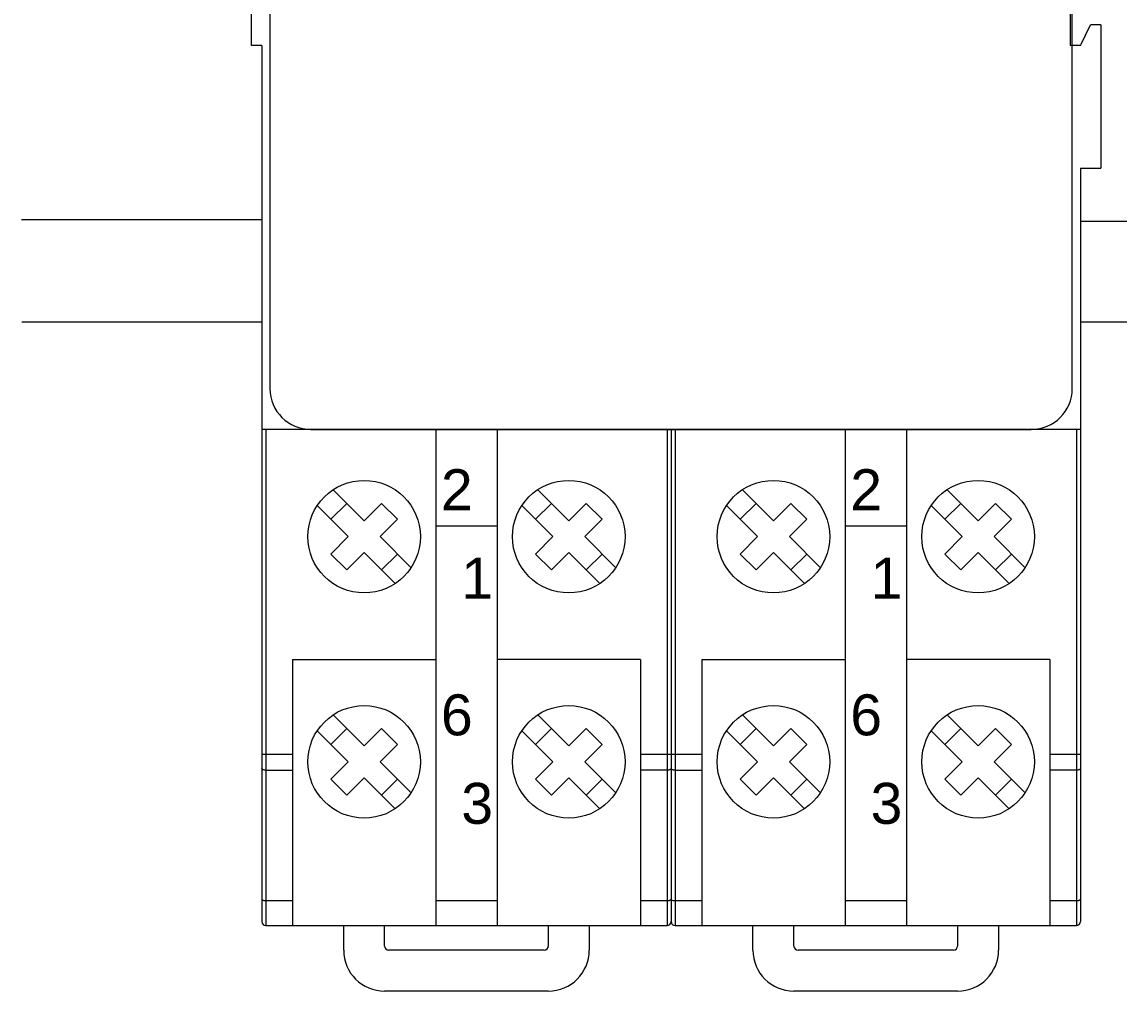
# Model space of a CAD drawing. Header units: millimetres. Extents: x 1359 to 3577, y 1336 to 3557.
# Drawn here: x 3184.2 to 3237.8, y 2471.4 to 2518.7 of the extents above; entities that cross this region are included whole.
import ezdxf

# ---------------------------------------------------------------- set-up
doc = ezdxf.new("R2010")
doc.units = ezdxf.units.MM
doc.set_wipeout_variables(frame=1)
doc.layers.add('000-PI-Oprema', color=30, linetype='Continuous', lineweight=5)
doc.layers.add('002-PI-Kabelska kanalica', color=150, linetype='Continuous')
doc.styles.get("Standard").update_dxf_attribs({"font": 'arial.ttf'})

msp = doc.modelspace()

# ---------------------------------------------------------------- linework, layer by layer
at = {"layer": '000-PI-Oprema', "color": 0, "linetype": 'ByBlock', "lineweight": 0}
for p, q in [((3195.449, 2517.556), (3195.449, 2525.556)), ((3236.949, 2518.556), (3236.449, 2518.556)), ((3236.949, 2518.556), (3236.949, 2511.556)), ((3199.433, 2495.85), (3200.949, 2494.334)), ((3209.433, 2495.85), (3210.949, 2494.334)), ((3219.433, 2495.85), (3220.949, 2494.334)), ((3229.433, 2495.85), (3230.949, 2494.334)), ((3198.655, 2495.073), (3200.172, 2493.556)), ((3199.323, 2494.405), (3200.101, 2495.183)), ((3200.949, 2494.334), (3201.798, 2495.183)), ((3201.798, 2495.183), (3202.576, 2494.405)), ((3208.655, 2495.073), (3210.172, 2493.556)), ((3209.323, 2494.405), (3210.101, 2495.183)), ((3210.949, 2494.334), (3211.798, 2495.183)), ((3211.798, 2495.183), (3212.576, 2494.405)), ((3218.655, 2495.073), (3220.172, 2493.556)), ((3219.323, 2494.405), (3220.101, 2495.183)), ((3220.949, 2494.334), (3221.798, 2495.183)), ((3221.798, 2495.183), (3222.576, 2494.405)), ((3228.655, 2495.073), (3230.172, 2493.556)), ((3229.323, 2494.405), (3230.101, 2495.183)), ((3230.949, 2494.334), (3231.798, 2495.183)), ((3231.798, 2495.183), (3232.576, 2494.405)), ((3201.727, 2493.556), (3202.576, 2494.405)), ((3211.727, 2493.556), (3212.576, 2494.405)), ((3221.727, 2493.556), (3222.576, 2494.405)), ((3231.727, 2493.556), (3232.576, 2494.405)), ((3207.449, 2494.072), (3204.449, 2494.072)), ((3227.449, 2494.072), (3224.449, 2494.072)), ((3199.323, 2492.708), (3200.172, 2493.556)), ((3201.727, 2493.556), (3203.244, 2492.04)), ((3209.323, 2492.708), (3210.172, 2493.556)), ((3211.727, 2493.556), (3213.244, 2492.04)), ((3219.323, 2492.708), (3220.172, 2493.556)), ((3221.727, 2493.556), (3223.244, 2492.04)), ((3229.323, 2492.708), (3230.172, 2493.556)), ((3231.727, 2493.556), (3233.244, 2492.04)), ((3200.101, 2491.93), (3200.949, 2492.778)), ((3200.949, 2492.778), (3202.466, 2491.262)), ((3210.101, 2491.93), (3210.949, 2492.778)), ((3210.949, 2492.778), (3212.466, 2491.262)), ((3220.101, 2491.93), (3220.949, 2492.778)), ((3220.949, 2492.778), (3222.466, 2491.262)), ((3230.101, 2491.93), (3230.949, 2492.778)), ((3230.949, 2492.778), (3232.466, 2491.262)), ((3199.323, 2492.708), (3200.101, 2491.93)), ((3201.798, 2491.93), (3202.576, 2492.708)), ((3209.323, 2492.708), (3210.101, 2491.93)), ((3211.798, 2491.93), (3212.576, 2492.708)), ((3219.323, 2492.708), (3220.101, 2491.93)), ((3221.798, 2491.93), (3222.576, 2492.708)), ((3229.323, 2492.708), (3230.101, 2491.93)), ((3231.798, 2491.93), (3232.576, 2492.708)), ((3197.449, 2487.556), (3197.449, 2474.556)), ((3197.449, 2487.556), (3204.449, 2487.556)), ((3214.449, 2487.556), (3207.449, 2487.556)), ((3214.449, 2487.556), (3214.449, 2474.556)), ((3217.449, 2487.556), (3217.449, 2474.556)), ((3217.449, 2487.556), (3224.449, 2487.556)), ((3234.449, 2487.556), (3227.449, 2487.556)), ((3234.449, 2487.556), (3234.449, 2474.556)), ((3199.433, 2484.85), (3200.949, 2483.334)), ((3209.433, 2484.85), (3210.949, 2483.334)), ((3219.433, 2484.85), (3220.949, 2483.334)), ((3229.433, 2484.85), (3230.949, 2483.334)), ((3198.655, 2484.073), (3200.172, 2482.556)), ((3199.323, 2483.405), (3200.101, 2484.183)), ((3200.949, 2483.334), (3201.798, 2484.183)), ((3201.798, 2484.183), (3202.576, 2483.405)), ((3208.655, 2484.073), (3210.172, 2482.556)), ((3209.323, 2483.405), (3210.101, 2484.183)), ((3210.949, 2483.334), (3211.798, 2484.183)), ((3211.798, 2484.183), (3212.576, 2483.405)), ((3218.655, 2484.073), (3220.172, 2482.556)), ((3219.323, 2483.405), (3220.101, 2484.183)), ((3220.949, 2483.334), (3221.798, 2484.183)), ((3221.798, 2484.183), (3222.576, 2483.405)), ((3228.655, 2484.073), (3230.172, 2482.556)), ((3229.323, 2483.405), (3230.101, 2484.183)), ((3230.949, 2483.334), (3231.798, 2484.183)), ((3231.798, 2484.183), (3232.576, 2483.405)), ((3201.727, 2482.556), (3202.576, 2483.405)), ((3211.727, 2482.556), (3212.576, 2483.405)), ((3221.727, 2482.556), (3222.576, 2483.405)), ((3231.727, 2482.556), (3232.576, 2483.405)), ((3195.949, 2482.933), (3197.449, 2482.933)), ((3214.449, 2482.933), (3215.949, 2482.933)), ((3215.949, 2482.933), (3217.449, 2482.933)), ((3234.449, 2482.933), (3235.949, 2482.933)), ((3196.149, 2482.148), (3197.449, 2482.148)), ((3199.323, 2481.708), (3200.172, 2482.556)), ((3201.727, 2482.556), (3203.244, 2481.04)), ((3209.323, 2481.708), (3210.172, 2482.556)), ((3211.727, 2482.556), (3213.244, 2481.04)), ((3215.749, 2482.148), (3214.449, 2482.148)), ((3216.149, 2482.148), (3217.449, 2482.148)), ((3219.323, 2481.708), (3220.172, 2482.556)), ((3221.727, 2482.556), (3223.244, 2481.04)), ((3229.323, 2481.708), (3230.172, 2482.556)), ((3231.727, 2482.556), (3233.244, 2481.04)), ((3235.749, 2482.148), (3234.449, 2482.148)), ((3199.323, 2481.708), (3200.101, 2480.93)), ((3200.101, 2480.93), (3200.949, 2481.778)), ((3200.949, 2481.778), (3202.466, 2480.262)), ((3201.798, 2480.93), (3202.576, 2481.708)), ((3209.323, 2481.708), (3210.101, 2480.93)), ((3210.101, 2480.93), (3210.949, 2481.778)), ((3210.949, 2481.778), (3212.466, 2480.262)), ((3211.798, 2480.93), (3212.576, 2481.708)), ((3219.323, 2481.708), (3220.101, 2480.93)), ((3220.101, 2480.93), (3220.949, 2481.778)), ((3220.949, 2481.778), (3222.466, 2480.262)), ((3221.798, 2480.93), (3222.576, 2481.708)), ((3229.323, 2481.708), (3230.101, 2480.93)), ((3230.101, 2480.93), (3230.949, 2481.778)), ((3230.949, 2481.778), (3232.466, 2480.262)), ((3231.798, 2480.93), (3232.576, 2481.708)), ((3197.449, 2475.771), (3196.149, 2475.771)), ((3207.449, 2475.771), (3204.449, 2475.771)), ((3215.749, 2475.771), (3214.449, 2475.771)), ((3217.449, 2475.771), (3216.149, 2475.771)), ((3227.449, 2475.771), (3224.449, 2475.771)), ((3235.749, 2475.771), (3234.449, 2475.771)), ((3196.149, 2474.556), (3215.749, 2474.556)), ((3199.949, 2473.356), (3199.949, 2474.556)), ((3201.949, 2473.556), (3201.949, 2474.556)), ((3201.949, 2473.556), (3201.949, 2474.556)), ((3209.949, 2474.556), (3209.949, 2473.556)), ((3209.949, 2474.556), (3209.949, 2473.556)), ((3211.949, 2474.556), (3211.949, 2473.356)), ((3216.149, 2474.556), (3235.749, 2474.556)), ((3219.949, 2473.356), (3219.949, 2474.556)), ((3221.949, 2473.556), (3221.949, 2474.556)), ((3229.949, 2474.556), (3229.949, 2473.556)), ((3231.949, 2474.556), (3231.949, 2473.356)), ((3209.749, 2473.356), (3202.149, 2473.356)), ((3209.749, 2473.356), (3202.149, 2473.356)), ((3229.749, 2473.356), (3222.149, 2473.356)), ((3209.949, 2471.356), (3201.949, 2471.356)), ((3229.949, 2471.356), (3221.949, 2471.356))]:
    msp.add_line(p, q, dxfattribs=at)
for points in [[(3196.149, 2482.148), (3196.123, 2482.149), (3196.098, 2482.151), (3196.073, 2482.154), (3196.049, 2482.159), (3196.028, 2482.165), (3196.008, 2482.171), (3195.991, 2482.179), (3195.976, 2482.188), (3195.965, 2482.197), (3195.956, 2482.207), (3195.951, 2482.217), (3195.949, 2482.227)], [(3215.949, 2482.227), (3215.948, 2482.217), (3215.943, 2482.207), (3215.934, 2482.197), (3215.923, 2482.188), (3215.908, 2482.179), (3215.891, 2482.171), (3215.871, 2482.165), (3215.849, 2482.159), (3215.826, 2482.154), (3215.801, 2482.151), (3215.776, 2482.149), (3215.749, 2482.148)], [(3216.149, 2482.148), (3216.123, 2482.149), (3216.098, 2482.151), (3216.073, 2482.154), (3216.049, 2482.159), (3216.028, 2482.165), (3216.008, 2482.171), (3215.991, 2482.179), (3215.976, 2482.188), (3215.965, 2482.197), (3215.956, 2482.207), (3215.951, 2482.217), (3215.949, 2482.227)], [(3235.949, 2482.227), (3235.948, 2482.217), (3235.943, 2482.207), (3235.934, 2482.197), (3235.923, 2482.188), (3235.908, 2482.179), (3235.891, 2482.171), (3235.871, 2482.165), (3235.849, 2482.159), (3235.826, 2482.154), (3235.801, 2482.151), (3235.776, 2482.149), (3235.749, 2482.148)], [(3195.949, 2475.85), (3195.951, 2475.84), (3195.956, 2475.83), (3195.965, 2475.82), (3195.976, 2475.811), (3195.991, 2475.802), (3196.008, 2475.794), (3196.028, 2475.788), (3196.049, 2475.782), (3196.073, 2475.777), (3196.098, 2475.774), (3196.123, 2475.772), (3196.149, 2475.771)], [(3215.749, 2475.771), (3215.776, 2475.772), (3215.801, 2475.774), (3215.826, 2475.777), (3215.849, 2475.782), (3215.871, 2475.788), (3215.891, 2475.794), (3215.908, 2475.802), (3215.923, 2475.811), (3215.934, 2475.82), (3215.943, 2475.83), (3215.948, 2475.84), (3215.949, 2475.85)], [(3215.949, 2475.85), (3215.951, 2475.84), (3215.956, 2475.83), (3215.965, 2475.82), (3215.976, 2475.811), (3215.991, 2475.802), (3216.008, 2475.794), (3216.028, 2475.788), (3216.049, 2475.782), (3216.073, 2475.777), (3216.098, 2475.774), (3216.123, 2475.772), (3216.149, 2475.771)], [(3235.749, 2475.771), (3235.776, 2475.772), (3235.801, 2475.774), (3235.826, 2475.777), (3235.849, 2475.782), (3235.871, 2475.788), (3235.891, 2475.794), (3235.908, 2475.802), (3235.923, 2475.811), (3235.934, 2475.82), (3235.943, 2475.83), (3235.948, 2475.84), (3235.949, 2475.85)]]:
    msp.add_lwpolyline(points, dxfattribs=at)
for centre in [(3200.949, 2493.556), (3210.949, 2493.556), (3220.949, 2493.556), (3230.949, 2493.556), (3200.949, 2482.556), (3210.949, 2482.556), (3220.949, 2482.556), (3230.949, 2482.556)]:
    msp.add_circle(centre, 2.75, dxfattribs=at)
for centre, radius, start, end in [((3196.149, 2474.756), 0.2, 180, 270), ((3215.749, 2474.756), 0.2, 270, 0), ((3216.149, 2474.756), 0.2, 180, 270), ((3235.749, 2474.756), 0.2, 270, 0), ((3202.149, 2473.556), 0.2, 180, 270), ((3202.149, 2473.556), 0.2, 180, 270), ((3209.749, 2473.556), 0.2, 270, 0), ((3209.749, 2473.556), 0.2, 270, 0), ((3222.149, 2473.556), 0.2, 180, 270), ((3229.749, 2473.556), 0.2, 270, 0), ((3201.949, 2473.356), 2, 180, 270), ((3209.949, 2473.356), 2, 270, 0), ((3221.949, 2473.356), 2, 180, 270), ((3229.949, 2473.356), 2, 270, 0)]:
    msp.add_arc(centre, radius, start, end, dxfattribs=at)
at = {"layer": '002-PI-Kabelska kanalica', "color": 0, "linetype": 'ByBlock', "lineweight": 0, "ltscale": 0.25}
for p, q in [((3184.203, 2509.056), (3195.949, 2509.056)), ((3235.949, 2508.967), (3242.429, 2508.965)), ((3184.228, 2504.057), (3195.949, 2504.057)), ((3235.949, 2504.056), (3242.429, 2504.056))]:
    msp.add_line(p, q, dxfattribs=at)

# ---------------------------------------------------------------- texts
at = {"layer": '000-PI-Oprema', "color": 0, "linetype": 'ByBlock', "lineweight": 0, "char_height": 1.9995, "width": 2.5471}
for s, insert, attachment_point in [('{\\fArial|b0|i0|c0|p34;2}', (3204.702, 2496.85), 1), ('{\\fArial|b0|i0|c0|p34;2}', (3224.702, 2496.85), 1), ('{\\fArial|b0|i0|c0|p34;1}', (3207.249, 2492.527), 3), ('{\\fArial|b0|i0|c0|p34;1}', (3227.249, 2492.527), 3), ('{\\fArial|b0|i0|c0|p34;6}', (3204.702, 2485.85), 1), ('{\\fArial|b0|i0|c0|p34;6}', (3224.702, 2485.85), 1), ('{\\fArial|b0|i0|c0|p34;3}', (3207.249, 2481.527), 3), ('{\\fArial|b0|i0|c0|p34;3}', (3227.249, 2481.527), 3)]:
    msp.add_mtext(s, dxfattribs=dict(at, insert=insert, attachment_point=attachment_point))

# ---------------------------------------------------------------- next in the draw order: wipeouts: each hides what was drawn before it
at = {"color": 0, "linetype": 'ByBlock', "lineweight": 0}
msp.add_wipeout([(3195.949, 2544.306), (3235.949, 2544.306), (3235.949, 2498.806), (3195.949, 2498.806)], dxfattribs=at).dxf.layer = '000-PI-Oprema'

# ---------------------------------------------------------------- next in the draw order: linework, layer by layer
at = {"layer": '000-PI-Oprema', "color": 0, "linetype": 'ByBlock', "lineweight": 0}
for p, q in [((3196.349, 2542.393), (3196.349, 2500.793)), ((3235.549, 2500.793), (3235.549, 2542.393)), ((3235.449, 2525.556), (3235.449, 2517.556)), ((3235.949, 2517.556), (3236.449, 2518.556)), ((3195.949, 2517.556), (3195.449, 2517.556)), ((3195.949, 2517.556), (3195.949, 2474.756)), ((3235.949, 2517.556), (3235.449, 2517.556)), ((3235.949, 2511.556), (3235.949, 2474.756)), ((3235.949, 2511.556), (3236.949, 2511.556)), ((3195.949, 2498.806), (3215.949, 2498.806)), ((3196.149, 2498.806), (3196.149, 2474.556)), ((3198.349, 2498.793), (3233.549, 2498.793)), ((3204.449, 2498.806), (3204.449, 2474.556)), ((3207.449, 2498.806), (3207.449, 2474.556)), ((3215.749, 2498.806), (3215.749, 2474.556)), ((3215.949, 2498.806), (3235.949, 2498.806)), ((3215.949, 2498.806), (3215.949, 2474.756)), ((3216.149, 2498.806), (3216.149, 2474.556)), ((3224.449, 2498.806), (3224.449, 2474.556)), ((3227.449, 2498.806), (3227.449, 2474.556)), ((3235.749, 2498.806), (3235.749, 2474.556))]:
    msp.add_line(p, q, dxfattribs=at)
for centre, start, end in [((3198.349, 2500.793), 180, 270), ((3233.549, 2500.793), 270, 0)]:
    msp.add_arc(centre, 2, start, end, dxfattribs=at)

doc.saveas('drawing.dxf')
